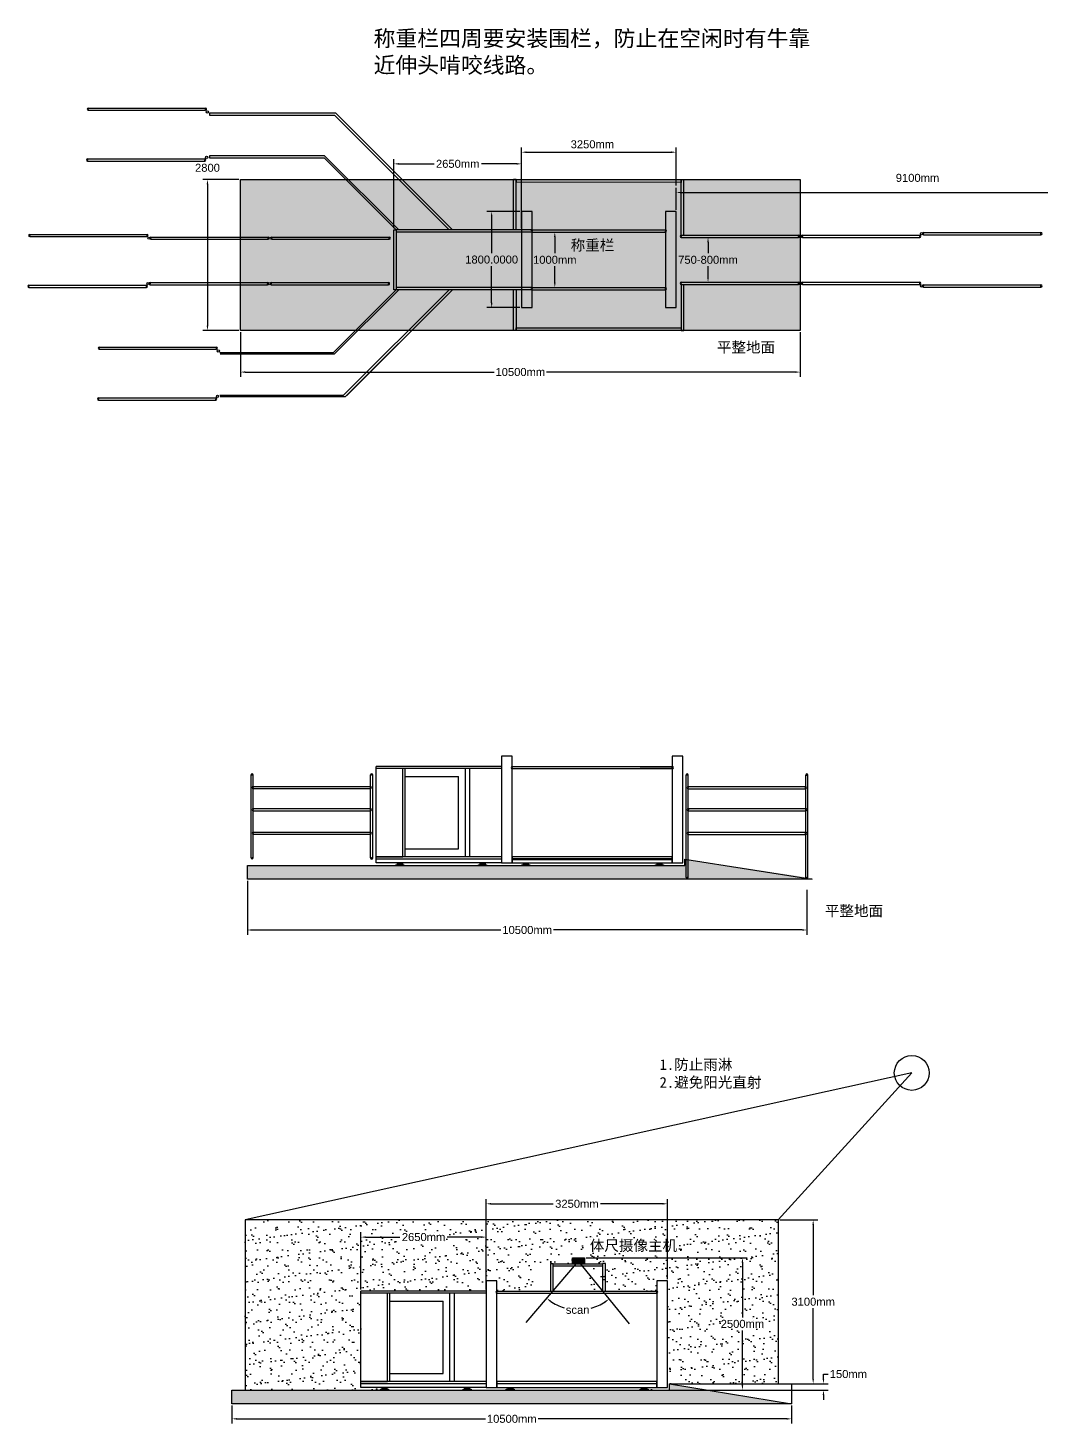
# Model space of a CAD drawing. Header units: inches. Extents: x -6743 to 21748, y -17244 to 8928.
# Drawn here: x -6743 to 12249, y -17244 to 8928 of the extents above; entities that cross this region are included whole.
import ezdxf

# ---------------------------------------------------------------- set-up
doc = ezdxf.new("R2010")
doc.units = ezdxf.units.IN
doc.header["$MEASUREMENT"] = 0
doc.styles.get("Standard").update_dxf_attribs({"font": 'arial.ttf'})
doc.dimstyles.get("Standard").update_dxf_attribs({"dimscale": 500, "dimtxt": 0.3, "dimasz": 0.18, "dimexe": 0.18, "dimexo": 0.0625, "dimgap": 0.09, "dimtad": 0, "dimtih": 1, "dimtoh": 1, "dimdec": 4, "dimzin": 0, "dimdsep": 46, "dimtxsty": 'Standard', "dimcen": 0.09, "dimclrd": 2, "dimadec": 0, "dimazin": 0, "dimtfac": 1, "dimtdec": 4, "dimtofl": 0, "dimtmove": 0, "dimatfit": 3, "dimfxl": 1, "dimtolj": 1, "dimtzin": 0, "dimarcsym": 0})

# ---------------------------------------------------------------- blocks, each defined once
blk = doc.blocks.new('*D3')
at = {"color": 0, "lineweight": -2, "transparency": 16777216}
for p, q in [((2509, 5517), (2509, 6689)), ((5408, 5975), (5408, 6689))]:
    blk.add_line(p, q, dxfattribs=at)
at = {"color": 2, "lineweight": -2, "transparency": 16777216}
blk.add_line((2599, 6599), (5318, 6599), dxfattribs=at)
at = {"color": 2, "transparency": 16777216}
for points in [[(2599, 6614), (2599, 6584), (2509, 6599)], [(5318, 6614), (5318, 6584), (5408, 6599)]]:
    blk.add_solid(points, dxfattribs=at)
at = {"layer": 'Defpoints', "color": 0, "transparency": 16777216}
for p in [(5408, 6599), (5408, 5943), (2509, 5485)]:
    blk.add_point(p, dxfattribs=at)
at = {"color": 0, "transparency": 16777216, "insert": (3839, 6746), "char_height": 150, "attachment_point": 5}
blk.add_mtext('\\A1;3250mm', dxfattribs=at)
blk = doc.blocks.new('*D4')
at = {"color": 0, "lineweight": -2, "transparency": 16777216}
for p, q in [((5408, 5517), (5408, 5933)), ((14512, 5122), (14512, 5933))]:
    blk.add_line(p, q, dxfattribs=at)
at = {"color": 2, "lineweight": -2, "transparency": 16777216}
blk.add_line((5498, 5843), (14422, 5843), dxfattribs=at)
at = {"color": 2, "transparency": 16777216}
for points in [[(5498, 5858), (5498, 5828), (5408, 5843)], [(14422, 5858), (14422, 5828), (14512, 5843)]]:
    blk.add_solid(points, dxfattribs=at)
at = {"layer": 'Defpoints', "color": 0, "transparency": 16777216}
for p in [(14512, 5843), (5408, 5485), (14512, 5090)]:
    blk.add_point(p, dxfattribs=at)
at = {"color": 0, "transparency": 16777216, "insert": (9933, 6117), "char_height": 150, "attachment_point": 5}
blk.add_mtext('\\A1;9100mm', dxfattribs=at)
blk = doc.blocks.new('*D5')
at = {"color": 0, "lineweight": -2, "transparency": 16777216}
for p, q in [((-2788, 6088), (-3467, 6088)), ((-2788, 3257), (-3467, 3257))]:
    blk.add_line(p, q, dxfattribs=at)
at = {"color": 2, "lineweight": -2, "transparency": 16777216}
blk.add_line((-3377, 5998), (-3377, 3347), dxfattribs=at)
at = {"color": 2, "transparency": 16777216}
for points in [[(-3392, 5998), (-3362, 5998), (-3377, 6088)], [(-3392, 3347), (-3362, 3347), (-3377, 3257)]]:
    blk.add_solid(points, dxfattribs=at)
at = {"layer": 'Defpoints', "color": 0, "transparency": 16777216}
for p in [(-2757, 6088), (-3377, 3257), (-2757, 3257)]:
    blk.add_point(p, dxfattribs=at)
at = {"color": 0, "transparency": 16777216, "insert": (-3377, 6306), "char_height": 150, "attachment_point": 5}
blk.add_mtext('\\A1;2800', dxfattribs=at)
blk = doc.blocks.new('*D6')
at = {"color": 0, "lineweight": -2, "transparency": 16777216}
for p, q in [((2740, 5101), (3224, 5101)), ((2740, 4061), (3224, 4061))]:
    blk.add_line(p, q, dxfattribs=at)
at = {"color": 2, "lineweight": -2, "transparency": 16777216}
for p, q in [((3134, 5011), (3134, 4703)), ((3134, 4151), (3134, 4460))]:
    blk.add_line(p, q, dxfattribs=at)
at = {"color": 2, "transparency": 16777216}
for points in [[(3119, 5011), (3149, 5011), (3134, 5101)], [(3119, 4151), (3149, 4151), (3134, 4061)]]:
    blk.add_solid(points, dxfattribs=at)
at = {"layer": 'Defpoints', "color": 0, "transparency": 16777216}
for p in [(2709, 5101), (3134, 5101), (2709, 4061)]:
    blk.add_point(p, dxfattribs=at)
at = {"color": 0, "transparency": 16777216, "insert": (3134, 4581), "char_height": 150, "attachment_point": 5}
blk.add_mtext('\\A1;1000mm', dxfattribs=at)
blk = doc.blocks.new('*D7')
at = {"color": 0, "lineweight": -2, "transparency": 16777216}
for p, q in [((5535, 5001), (6096, 5001)), ((5535, 4161), (6096, 4161))]:
    blk.add_line(p, q, dxfattribs=at)
at = {"color": 2, "lineweight": -2, "transparency": 16777216}
for p, q in [((6006, 4911), (6006, 4703)), ((6006, 4251), (6006, 4460))]:
    blk.add_line(p, q, dxfattribs=at)
at = {"color": 2, "transparency": 16777216}
for points in [[(5991, 4911), (6021, 4911), (6006, 5001)], [(5991, 4251), (6021, 4251), (6006, 4161)]]:
    blk.add_solid(points, dxfattribs=at)
at = {"layer": 'Defpoints', "color": 0, "transparency": 16777216}
for p in [(5504, 5001), (5504, 4161), (6006, 4161)]:
    blk.add_point(p, dxfattribs=at)
at = {"color": 0, "transparency": 16777216, "insert": (6006, 4581), "char_height": 150, "attachment_point": 5}
blk.add_mtext('\\A1;750-800mm', dxfattribs=at)
blk = doc.blocks.new('*D8')
at = {"color": 0, "lineweight": -2, "transparency": 16777216}
for p, q in [((-2757, 3226), (-2757, 2387)), ((7732, 3226), (7732, 2387))]:
    blk.add_line(p, q, dxfattribs=at)
at = {"color": 2, "lineweight": -2, "transparency": 16777216}
for p, q in [((-2667, 2477), (1995, 2477)), ((7642, 2477), (2980, 2477))]:
    blk.add_line(p, q, dxfattribs=at)
at = {"color": 2, "transparency": 16777216}
for points in [[(-2667, 2492), (-2667, 2462), (-2757, 2477)], [(7642, 2492), (7642, 2462), (7732, 2477)]]:
    blk.add_solid(points, dxfattribs=at)
at = {"layer": 'Defpoints', "color": 0, "transparency": 16777216}
for p in [(-2757, 3257), (7732, 3257), (7732, 2477)]:
    blk.add_point(p, dxfattribs=at)
at = {"color": 0, "transparency": 16777216, "insert": (2488, 2477), "char_height": 150, "attachment_point": 5}
blk.add_mtext('\\A1;10500mm', dxfattribs=at)
blk = doc.blocks.new('*D9')
at = {"color": 0, "lineweight": -2, "transparency": 16777216}
for p, q in [((-2629, -7062), (-2629, -8072)), ((7861, -7232), (7861, -8072))]:
    blk.add_line(p, q, dxfattribs=at)
at = {"color": 2, "lineweight": -2, "transparency": 16777216}
for p, q in [((-2539, -7982), (2123, -7982)), ((7771, -7982), (3109, -7982))]:
    blk.add_line(p, q, dxfattribs=at)
at = {"color": 2, "transparency": 16777216}
for points in [[(-2539, -7967), (-2539, -7997), (-2629, -7982)], [(7771, -7967), (7771, -7997), (7861, -7982)]]:
    blk.add_solid(points, dxfattribs=at)
at = {"layer": 'Defpoints', "color": 0, "transparency": 16777216}
for p in [(-2629, -7031), (7861, -7201), (7861, -7982)]:
    blk.add_point(p, dxfattribs=at)
at = {"color": 0, "transparency": 16777216, "insert": (2616, -7982), "char_height": 150, "attachment_point": 5}
blk.add_mtext('\\A1;10500mm', dxfattribs=at)
blk = doc.blocks.new('*D10')
at = {"color": 2, "lineweight": -2, "transparency": 16777216}
for start, end in [(235.0536, 252.9378), (285.4384, 303.3874)]:
    blk.add_arc((3575, -14189), 914, start, end, dxfattribs=at)
at = {"color": 2, "transparency": 16777216}
for points in [[(3042, -14950), (3060, -14926), (2980, -14883)], [(4069, -14940), (4087, -14964), (4151, -14899)]]:
    blk.add_solid(points, dxfattribs=at)
at = {"layer": 'Defpoints', "color": 0, "transparency": 16777216}
for p in [(3575, -14189), (3575, -14189), (3353, -15076), (2591, -15337), (4530, -15367)]:
    blk.add_point(p, dxfattribs=at)
at = {"color": 0, "transparency": 16777216, "insert": (3562, -15103), "char_height": 150, "attachment_point": 5}
blk.add_mtext('\\A1;scan', dxfattribs=at)
blk = doc.blocks.new('*D11')
at = {"color": 0, "lineweight": -2, "transparency": 16777216}
for p, q in [((-2918, -16895), (-2918, -17236)), ((7572, -16895), (7572, -17236))]:
    blk.add_line(p, q, dxfattribs=at)
at = {"color": 2, "lineweight": -2, "transparency": 16777216}
for p, q in [((-2828, -17146), (1834, -17146)), ((7482, -17146), (2820, -17146))]:
    blk.add_line(p, q, dxfattribs=at)
at = {"color": 2, "transparency": 16777216}
for points in [[(-2828, -17131), (-2828, -17161), (-2918, -17146)], [(7482, -17131), (7482, -17161), (7572, -17146)]]:
    blk.add_solid(points, dxfattribs=at)
at = {"layer": 'Defpoints', "color": 0, "transparency": 16777216}
for p in [(-2918, -16864), (7572, -16864), (7572, -17146)]:
    blk.add_point(p, dxfattribs=at)
at = {"color": 0, "transparency": 16777216, "insert": (2327, -17146), "char_height": 150, "attachment_point": 5}
blk.add_mtext('\\A1;10500mm', dxfattribs=at)
blk = doc.blocks.new('*D12')
at = {"color": 0, "lineweight": -2, "transparency": 16777216}
for p, q in [((1849, -14525), (1849, -13025)), ((5247, -14525), (5247, -13025))]:
    blk.add_line(p, q, dxfattribs=at)
at = {"color": 2, "lineweight": -2, "transparency": 16777216}
for p, q in [((1939, -13115), (3106, -13115)), ((5157, -13115), (3989, -13115))]:
    blk.add_line(p, q, dxfattribs=at)
at = {"color": 2, "transparency": 16777216}
for points in [[(1939, -13100), (1939, -13130), (1849, -13115)], [(5157, -13100), (5157, -13130), (5247, -13115)]]:
    blk.add_solid(points, dxfattribs=at)
at = {"layer": 'Defpoints', "color": 0, "transparency": 16777216}
for p in [(5247, -13115), (1849, -14557), (5247, -14557)]:
    blk.add_point(p, dxfattribs=at)
at = {"color": 0, "transparency": 16777216, "insert": (3548, -13115), "char_height": 150, "attachment_point": 5}
blk.add_mtext('\\A1;3250mm', dxfattribs=at)
blk = doc.blocks.new('*D13')
at = {"color": 0, "lineweight": -2, "transparency": 16777216}
for p, q in [((-501, -14720), (-501, -13649)), ((1849, -14720), (1849, -13649))]:
    blk.add_line(p, q, dxfattribs=at)
at = {"color": 2, "lineweight": -2, "transparency": 16777216}
for p, q in [((-411, -13739), (231, -13739)), ((1759, -13739), (1117, -13739))]:
    blk.add_line(p, q, dxfattribs=at)
at = {"color": 2, "transparency": 16777216}
for points in [[(-411, -13724), (-411, -13754), (-501, -13739)], [(1759, -13724), (1759, -13754), (1849, -13739)]]:
    blk.add_solid(points, dxfattribs=at)
at = {"layer": 'Defpoints', "color": 0, "transparency": 16777216}
for p in [(1849, -13739), (-501, -14751), (1849, -14751)]:
    blk.add_point(p, dxfattribs=at)
at = {"color": 0, "transparency": 16777216, "insert": (674, -13739), "char_height": 150, "attachment_point": 5}
blk.add_mtext('\\A1;2650mm', dxfattribs=at)
blk = doc.blocks.new('*D14')
at = {"color": 0, "lineweight": -2, "transparency": 16777216}
for p, q in [((3721, -14126), (6741, -14126)), ((4914, -16607), (6741, -16607))]:
    blk.add_line(p, q, dxfattribs=at)
at = {"color": 2, "lineweight": -2, "transparency": 16777216}
for p, q in [((6651, -14216), (6651, -15245)), ((6651, -16517), (6651, -15488))]:
    blk.add_line(p, q, dxfattribs=at)
at = {"color": 2, "transparency": 16777216}
for points in [[(6636, -14216), (6666, -14216), (6651, -14126)], [(6636, -16517), (6666, -16517), (6651, -16607)]]:
    blk.add_solid(points, dxfattribs=at)
at = {"layer": 'Defpoints', "color": 0, "transparency": 16777216}
for p in [(3690, -14126), (4883, -16607), (6651, -16607)]:
    blk.add_point(p, dxfattribs=at)
at = {"color": 0, "transparency": 16777216, "insert": (6651, -15366), "char_height": 150, "attachment_point": 5}
blk.add_mtext('\\A1;2500mm', dxfattribs=at)
blk = doc.blocks.new('*D15')
at = {"color": 0, "lineweight": -2, "transparency": 16777216}
for p, q in [((119, 5173), (119, 6470)), ((2509, 5173), (2509, 6470))]:
    blk.add_line(p, q, dxfattribs=at)
at = {"color": 2, "lineweight": -2, "transparency": 16777216}
for p, q in [((209, 6380), (871, 6380)), ((2419, 6380), (1757, 6380))]:
    blk.add_line(p, q, dxfattribs=at)
at = {"color": 2, "transparency": 16777216}
for points in [[(209, 6395), (209, 6365), (119, 6380)], [(2419, 6395), (2419, 6365), (2509, 6380)]]:
    blk.add_solid(points, dxfattribs=at)
at = {"layer": 'Defpoints', "color": 0, "transparency": 16777216}
for p in [(2509, 6380), (119, 5141), (2509, 5141)]:
    blk.add_point(p, dxfattribs=at)
at = {"color": 0, "transparency": 16777216, "insert": (1314, 6380), "char_height": 150, "attachment_point": 5}
blk.add_mtext('\\A1;2650mm', dxfattribs=at)
blk = doc.blocks.new('*D16')
at = {"color": 0, "lineweight": -2, "transparency": 16777216}
for p, q in [((2478, 5485), (1860, 5485)), ((2478, 3685), (1860, 3685))]:
    blk.add_line(p, q, dxfattribs=at)
at = {"color": 2, "lineweight": -2, "transparency": 16777216}
for p, q in [((1950, 5395), (1950, 4707)), ((1950, 3775), (1950, 4464))]:
    blk.add_line(p, q, dxfattribs=at)
at = {"color": 2, "transparency": 16777216}
for points in [[(1935, 5395), (1965, 5395), (1950, 5485)], [(1935, 3775), (1965, 3775), (1950, 3685)]]:
    blk.add_solid(points, dxfattribs=at)
at = {"layer": 'Defpoints', "color": 0, "transparency": 16777216}
for p in [(2509, 5485), (1950, 3685), (2509, 3685)]:
    blk.add_point(p, dxfattribs=at)
at = {"color": 0, "transparency": 16777216, "insert": (1950, 4585), "char_height": 150, "attachment_point": 5}
blk.add_mtext('\\A1;1800.0000', dxfattribs=at)
blk = doc.blocks.new('*D17')
at = {"color": 0, "lineweight": -2, "transparency": 16777216}
for p, q in [((7352, -13416), (8067, -13416)), ((7352, -16487), (8067, -16487))]:
    blk.add_line(p, q, dxfattribs=at)
at = {"color": 2, "lineweight": -2, "transparency": 16777216}
for p, q in [((7977, -13506), (7977, -14830)), ((7977, -16397), (7977, -15073))]:
    blk.add_line(p, q, dxfattribs=at)
at = {"color": 2, "transparency": 16777216}
for points in [[(7962, -13506), (7992, -13506), (7977, -13416)], [(7962, -16397), (7992, -16397), (7977, -16487)]]:
    blk.add_solid(points, dxfattribs=at)
at = {"layer": 'Defpoints', "color": 0, "transparency": 16777216}
for p in [(7321, -13416), (7321, -16487), (7977, -16487)]:
    blk.add_point(p, dxfattribs=at)
at = {"color": 0, "transparency": 16777216, "insert": (7977, -14951), "char_height": 150, "attachment_point": 5}
blk.add_mtext('\\A1;3100mm', dxfattribs=at)
blk = doc.blocks.new('*D19')
at = {"color": 0, "lineweight": -2, "transparency": 16777216}
for p, q in [((5314, -16487), (8260, -16487)), ((4914, -16607), (8260, -16607))]:
    blk.add_line(p, q, dxfattribs=at)
at = {"color": 2, "lineweight": -2, "transparency": 16777216}
for p, q in [((8170, -16397), (8170, -16307)), ((8170, -16307), (8260, -16307)), ((8170, -16697), (8170, -16787))]:
    blk.add_line(p, q, dxfattribs=at)
at = {"color": 2, "transparency": 16777216}
for points in [[(8155, -16397), (8185, -16397), (8170, -16487)], [(8155, -16697), (8185, -16697), (8170, -16607)]]:
    blk.add_solid(points, dxfattribs=at)
at = {"layer": 'Defpoints', "color": 0, "transparency": 16777216}
for p in [(5283, -16487), (8170, -16487), (4883, -16607)]:
    blk.add_point(p, dxfattribs=at)
at = {"color": 0, "transparency": 16777216, "insert": (8637, -16307), "char_height": 150, "attachment_point": 5}
blk.add_mtext('\\A1;150mm', dxfattribs=at)

msp = doc.modelspace()

# ---------------------------------------------------------------- hatches: boundary and pattern name
h = msp.add_hatch()
h.set_pattern_fill('AR-CONC', color=253, scale=50)
h.set_pattern_definition([(50, (-2757.24, 6088.07), (358.63, -31.376), [37.5, -412.5]), (355, (-2757.24, 6088.07), (-69.376, 376.096), [30, -330]), (100.4514, (-2727.35, 6085.46), (289.254, 344.72), [31.87, -350.571]), (46.184, (-2757.24, 6188.07), (533.62, -82.76), [56.25, -618.75]), (96.6356, (-2712.77, 6181.17), (467.33, 487.06), [47.805, -525.857]), (351.184, (-2757.24, 6188.07), (467.33, 487.06), [45, -495]), (21, (-2707.24, 6163.07), (298.4535, -201.3094), [37.5, -412.5]), (326, (-2707.24, 6163.07), (121.658, 362.575), [30, -330]), (71.4514, (-2682.37, 6146.3), (420.111, 161.266), [31.87, -350.571]), (37.5, (-2757.24, 6088.07), (6.08, 166.447), [0, -326, 0, -335, 0, -331.25]), (7.5, (-2757.24, 6088.07), (131.5348, 197.206), [0, -191, 0, -318.5, 0, -126.25]), (327.5, (-2868.74, 6088.07), (266.9112, -11.2774), [0, -125, 0, -390, 0, -517.5]), (317.5, (-2918.74, 6088.07), (291.593, 50.0525), [0, -162.5, 0, -259, 0, -367.5])])
h.paths.add_polyline_path([(-2757.23771, 6088.06973), (7732.37519, 6088.06973), (7732.37519, 3257.40755), (-2757.23771, 3257.40755)])
h = msp.add_hatch()
h.set_pattern_fill('AR-CONC', color=256, scale=10)
h.set_pattern_definition([(50, (-2628.95, -6653.26), (71.72602, -6.2752), [7.5, -82.5]), (355, (-2628.95, -6653.26), (-13.87513, 75.2192), [6, -66]), (100.45144, (-2622.974, -6653.78), (57.8509, 68.944), [6.374, -70.1142]), (46.1842, (-2628.95, -6633.26), (106.7241, -16.5519), [11.25, -123.75]), (96.6356, (-2620.06, -6634.64), (93.4662, 97.4119), [9.561, -105.1714]), (351.1842, (-2628.95, -6633.26), (93.4662, 97.4119), [9, -99]), (21, (-2618.95, -6638.26), (59.6907, -40.2619), [7.5, -82.5]), (326, (-2618.95, -6638.26), (24.33153, 72.515), [6, -66]), (71.45144, (-2613.98, -6641.61), (84.02224, 32.2531), [6.374, -70.1142]), (37.5, (-2628.951, -6653.257), (1.215986, 33.289385), [0, -65.2, 0, -67, 0, -66.25]), (7.5, (-2628.95, -6653.257), (26.30695, 39.44117), [0, -38.2, 0, -63.7, 0, -25.25]), (327.5, (-2651.251, -6653.257), (53.382244, -2.25549), [0, -25, 0, -78, 0, -103.5]), (317.5, (-2661.25, -6653.257), (58.31862, 10.0105), [0, -32.5, 0, -51.8, 0, -73.5])])
h.paths.add_polyline_path([(7974.70713, -7030.41209), (7860.66153, -7030.62543), (-2628.95137, -7030.62543), (-2628.95137, -6774.03948), (5573.95277, -6774.03948), (5571.63977, -6774.03948), (5571.63977, -6653.25729), (7876.82406, -6998.89002)])
h = msp.add_hatch(color=256)
h.dxf.hatch_style = 1
h.set_gradient(color1=(20, 61, 105), one_color=1, tint=1)
h.paths.add_polyline_path([(276.57452, -6758.58612), (276.57452, -6723.83839), (187.53089, -6723.83839), (187.53089, -6758.58612)])
h.paths.add_polyline_path([(155.02289, -6758.58612), (155.02289, -6773.58612), (305.02289, -6773.58612), (305.02289, -6758.58612)])
h = msp.add_hatch(color=256)
h.dxf.hatch_style = 1
h.set_gradient(color1=(20, 61, 105), one_color=1, tint=1)
h.paths.add_polyline_path([(1826.57452, -6758.58612), (1826.57452, -6723.83839), (1737.53089, -6723.83839), (1737.53089, -6758.58612)])
h.paths.add_polyline_path([(1705.02289, -6758.58612), (1705.02289, -6773.58612), (1855.02289, -6773.58612), (1855.02289, -6758.58612)])
h = msp.add_hatch(color=256)
h.dxf.hatch_style = 1
h.set_gradient(color1=(20, 61, 105), one_color=1, tint=1)
h.paths.add_polyline_path([(2634.46085, -6758.28799), (2634.46085, -6723.54026), (2545.41722, -6723.54026), (2545.41722, -6758.28799)])
h.paths.add_polyline_path([(2512.90922, -6758.28799), (2512.90922, -6773.28799), (2662.90922, -6773.28799), (2662.90922, -6758.28799)])
h = msp.add_hatch(color=256)
h.dxf.hatch_style = 1
h.set_gradient(color1=(20, 61, 105), one_color=1, tint=1)
h.paths.add_polyline_path([(5143.12136, -6758.80239), (5143.12136, -6723.49556), (5054.07772, -6723.49556), (5054.07772, -6758.80239)])
h.paths.add_polyline_path([(5021.56973, -6758.80239), (5021.56973, -6773.80239), (5171.56973, -6773.80239), (5171.56973, -6758.80239)])
h = msp.add_hatch()
h.set_pattern_fill('AR-SAND', color=256, scale=150)
h.set_pattern_definition([(37.5, (-2667.78, -13416.03), (-9.449, 289.0236), [0, -228, 0, -255, 0, -243.75]), (7.5, (-2667.8, -13416.03), (265.467, 423.322), [0, -123, 0, -205.5, 0, -78.75]), (327.5, (-2852.28, -13416.03), (467.121, 0.849), [0, -75, 0, -270, 0, -352.5]), (317.5, (-2852.3, -13416.03), (450.919, 131.651), [0, -37.5, 0, -177, 0, -202.5])])
h.paths.add_polyline_path([(-501.29929, -14750.9278), (1848.70071, -14750.9278), (1848.70071, -14556.6146), (2048.70071, -14556.6146), (2048.70071, -14750.9278), (2729.9453, -14750.9278), (2729.9453, -14237.80471), (2780.9483, -14237.80471), (3141.13779, -14237.80471), (3141.13779, -14125.62342), (3366.09943, -14125.62342), (3366.09943, -14237.80471), (3707.17277, -14237.80471), (3707.17277, -14236.80279), (3758.17577, -14236.80279), (3758.17577, -14750.9278), (5047.09963, -14750.9278), (5047.09963, -14556.61452), (5247.09963, -14556.61452), (5247.09963, -16556.48574), (5047.09963, -16556.48574), (5047.09963, -16556.90964), (4854.29118, -16556.90964), (4854.29118, -16592.17178), (4882.73955, -16592.17178), (4882.73955, -16592.17179), (4882.73955, -16607.40886), (5282.8096, -16607.40886), (5282.8096, -16486.62667), (7321.05034, -16486.62667), (7321.05034, -13416.03344), (-2667.78154, -13416.03344), (-2667.78154, -16607.40886), (-133.80728, -16607.40886), (-133.80728, -16591.9555), (-101.29929, -16591.9555), (-101.29929, -16557.20777), (-501.29929, -16557.20777), (-501.29929, -16444.81669)])
h = msp.add_hatch(color=256)
h.dxf.hatch_style = 1
h.set_gradient(color1=(20, 61, 105), one_color=1, tint=1, name='CURVED')
h.paths.add_polyline_path([(3464.88947, -14125.62342), (3464.88947, -14234.84681), (3689.85111, -14234.84681), (3689.85111, -14125.62342)])
h = msp.add_hatch()
h.set_pattern_fill('AR-CONC', color=256, scale=10)
h.set_pattern_definition([(50, (-2917.78, -16486.627), (71.72602, -6.2752), [7.5, -82.5]), (355, (-2917.78, -16486.63), (-13.87513, 75.2192), [6, -66]), (100.45144, (-2911.804, -16487.15), (57.8509, 68.944), [6.374, -70.1142]), (46.1842, (-2917.78, -16466.63), (106.7241, -16.5519), [11.25, -123.75]), (96.6356, (-2908.89, -16468.01), (93.4662, 97.4119), [9.561, -105.1714]), (351.1842, (-2917.78, -16466.63), (93.4662, 97.4119), [9, -99]), (21, (-2907.78, -16471.627), (59.6907, -40.2619), [7.5, -82.5]), (326, (-2907.78, -16471.63), (24.33153, 72.515), [6, -66]), (71.45144, (-2902.81, -16474.98), (84.02224, 32.2531), [6.374, -70.1142]), (37.5, (-2917.782, -16486.627), (1.215986, 33.289385), [0, -65.2, 0, -67, 0, -66.25]), (7.5, (-2917.78, -16486.627), (26.30695, 39.44117), [0, -38.2, 0, -63.7, 0, -25.25]), (327.5, (-2940.082, -16486.627), (53.382244, -2.25549), [0, -25, 0, -78, 0, -103.5]), (317.5, (-2950.08, -16486.627), (58.31862, 10.0105), [0, -32.5, 0, -51.8, 0, -73.5])])
h.paths.add_polyline_path([(7685.87691, -16863.78149), (7571.83131, -16863.99483), (-2917.7816, -16863.99483), (-2917.7816, -16607.40888), (5285.12254, -16607.40888), (5282.80954, -16607.40888), (5282.80954, -16486.62668), (7571.83136, -16863.99481)])
h = msp.add_hatch(color=256)
h.dxf.hatch_style = 1
h.set_gradient(color1=(20, 61, 105), one_color=1, tint=1)
h.paths.add_polyline_path([(-12.25565, -16591.9555), (-12.25565, -16557.20777), (-101.29929, -16557.20777), (-101.29929, -16591.9555)])
h.paths.add_polyline_path([(-133.80728, -16591.9555), (-133.80728, -16606.9555), (16.19272, -16606.9555), (16.19272, -16591.9555)])
h = msp.add_hatch(color=256)
h.dxf.hatch_style = 1
h.set_gradient(color1=(20, 61, 105), one_color=1, tint=1)
h.paths.add_polyline_path([(1537.74435, -16591.9555), (1537.74435, -16557.20777), (1448.70071, -16557.20777), (1448.70071, -16591.9555)])
h.paths.add_polyline_path([(1416.19272, -16591.9555), (1416.19272, -16606.9555), (1566.19272, -16606.9555), (1566.19272, -16591.9555)])
h = msp.add_hatch(color=256)
h.dxf.hatch_style = 1
h.set_gradient(color1=(20, 61, 105), one_color=1, tint=1)
h.paths.add_polyline_path([(2345.63068, -16591.65737), (2345.63068, -16556.90964), (2256.58704, -16556.90964), (2256.58704, -16591.65737)])
h.paths.add_polyline_path([(2224.07905, -16591.65737), (2224.07905, -16606.65737), (2374.07905, -16606.65737), (2374.07905, -16591.65737)])
h = msp.add_hatch(color=256)
h.dxf.hatch_style = 1
h.set_gradient(color1=(20, 61, 105), one_color=1, tint=1)
h.paths.add_polyline_path([(4854.29118, -16592.17178), (4854.29118, -16556.86495), (4765.24755, -16556.86495), (4765.24755, -16592.17178)])
h.paths.add_polyline_path([(4732.73955, -16592.17178), (4732.73955, -16607.17178), (4882.73955, -16607.17178), (4882.73955, -16592.17178)])

# ---------------------------------------------------------------- linework, layer by layer
for p, q in [((-5612.03881, 7425.39629), (-5612.03881, 7405.39629)), ((-5612.03881, 7425.39629), (-3412.03881, 7425.39629)), ((-5612.03881, 7385.39629), (-5612.03881, 7405.39629)), ((-5612.03881, 7385.39629), (-3412.03881, 7385.39629)), ((-3412.03881, 7425.39629), (-3412.03881, 7405.39629)), ((-3412.03881, 7385.39629), (-3412.03881, 7405.39629)), ((-3339.76756, 7330.37115), (-3339.76756, 7290.37115)), ((-973.88378, 7330.37115), (-3339.76756, 7330.37115)), ((1215.22172, 5141.26565), (-973.88378, 7330.37115)), ((-3339.76756, 7290.37115), (-997.81328, 7290.37115)), ((1151.29222, 5141.26565), (-997.81328, 7290.37115)), ((-5625.52727, 6472.38312), (-5625.52727, 6452.38312)), ((-5625.52727, 6472.38312), (-3425.52727, 6472.38312)), ((-5625.52727, 6432.38312), (-5625.52727, 6452.38312)), ((-5625.52727, 6432.38312), (-3425.52727, 6432.38312)), ((-3425.52727, 6472.38312), (-3425.52727, 6452.38312)), ((-3425.52727, 6432.38312), (-3425.52727, 6452.38312)), ((-1180.88983, 6530.37115), (-3339.76756, 6530.37115)), ((-3339.76756, 6530.37115), (-3339.76756, 6490.37115)), ((-3339.76756, 6490.37115), (-1189.86095, 6490.37115)), ((159.24455, 5141.26565), (-1189.86095, 6490.37115)), ((208.21567, 5141.26565), (-1180.88983, 6530.37115)), ((2409.24455, 6088.06973), (2359.24455, 6088.06973)), ((2409.24455, 6088.06973), (2409.24455, 6038.06973)), ((5503.67734, 6081.47412), (5503.67734, 6031.47412)), ((-6709.08852, 5057.98901), (-6709.08852, 5037.98901)), ((-6709.08852, 5057.98901), (-4509.08852, 5057.98901)), ((-6709.08852, 5017.98901), (-6709.08852, 5037.98901)), ((-6709.08852, 5017.98901), (-4509.08852, 5017.98901)), ((-4509.08852, 5057.98901), (-4509.08852, 5037.98901)), ((-4509.08852, 5017.98901), (-4509.08852, 5037.98901)), ((-4439.6371, 5007.12501), (-4439.6371, 4987.12501)), ((-4439.6371, 5007.12501), (-2239.6371, 5007.12501)), ((-4439.6371, 4967.12501), (-4439.6371, 4987.12501)), ((-2239.6371, 5007.12501), (-2239.6371, 4987.12501)), ((-2239.6371, 4967.12501), (-2239.6371, 4987.12501)), ((-2168.2179, 5007.12499), (-2168.2179, 4987.12499)), ((-2168.2179, 5007.12499), (31.7821, 5007.12499)), ((-2168.2179, 4967.12499), (-2168.2179, 4987.12499)), ((31.7821, 5007.12499), (31.7821, 4987.12499)), ((31.7821, 4967.12499), (31.7821, 4987.12499)), ((119.24455, 4021.37418), (119.24455, 5141.26565)), ((119.24455, 5141.26565), (159.24455, 5141.26565)), ((2709.24455, 5141.26565), (159.24455, 5141.26565)), ((159.24455, 5141.26565), (159.24455, 4021.37418)), ((2709.24455, 5101.26565), (159.24455, 5101.26565)), ((2409.24455, 5141.26565), (2359.24455, 5141.26565)), ((2509.24455, 5141.26565), (2409.24455, 5141.26565)), ((2709.24455, 5141.26565), (2709.24455, 5121.26565)), ((2709.24455, 5141.26565), (5207.64347, 5141.26565)), ((2709.24455, 5101.26565), (2709.24455, 5121.26565)), ((2709.24455, 5101.26565), (5207.64347, 5101.26565)), ((5207.64347, 5141.26565), (5207.64347, 5121.26565)), ((5207.64347, 5101.26565), (5207.64347, 5121.26565)), ((5503.67734, 5041.47412), (5503.67734, 5021.47412)), ((5503.67734, 5041.47412), (7703.67734, 5041.47412)), ((5503.67734, 5041.47412), (5553.67734, 5041.47412)), ((5503.67734, 5001.47412), (5503.67734, 5021.47412)), ((5503.67734, 5001.47412), (7703.67734, 5001.47412)), ((7703.67734, 5041.47412), (7703.67734, 5021.47412)), ((7703.67734, 5001.47412), (7703.67734, 5021.47412)), ((7775.38677, 5041.4741), (7775.38677, 5021.4741)), ((7775.38677, 5041.4741), (9975.38677, 5041.4741)), ((7775.38677, 5001.4741), (7775.38677, 5021.4741)), ((7775.38677, 5001.4741), (9975.38677, 5001.4741)), ((9975.38677, 5041.4741), (9975.38677, 5021.4741)), ((9975.38677, 5001.4741), (9975.38677, 5021.4741)), ((10046.80597, 5091.47408), (10046.80597, 5071.47408)), ((10046.80597, 5091.47408), (12246.80597, 5091.47408)), ((10046.80597, 5051.47408), (10046.80597, 5071.47408)), ((10046.80597, 5051.47408), (12246.80597, 5051.47408)), ((12246.80597, 5091.47408), (12246.80597, 5071.47408)), ((12246.80597, 5051.47408), (12246.80597, 5071.47408)), ((-4439.6371, 4967.12501), (-2239.6371, 4967.12501)), ((-2168.2179, 4967.12499), (31.7821, 4967.12499)), ((-6722.57698, 4104.97584), (-6722.57698, 4084.97584)), ((-6722.57698, 4104.97584), (-4522.57698, 4104.97584)), ((-6722.57698, 4064.97584), (-6722.57698, 4084.97584)), ((-6722.57698, 4064.97584), (-4522.57698, 4064.97584)), ((-4522.57698, 4104.97584), (-4522.57698, 4084.97584)), ((-4522.57698, 4064.97584), (-4522.57698, 4084.97584)), ((-4453.12556, 4154.11183), (-4453.12556, 4134.11183)), ((-4453.12556, 4154.11183), (-2253.12556, 4154.11183)), ((-4453.12556, 4114.11183), (-4453.12556, 4134.11183)), ((-4453.12556, 4114.11183), (-2253.12556, 4114.11183)), ((-2253.12556, 4154.11183), (-2253.12556, 4134.11183)), ((-2253.12556, 4114.11183), (-2253.12556, 4134.11183)), ((-2181.70635, 4154.11181), (-2181.70635, 4134.11181)), ((-2181.70635, 4154.11181), (18.29365, 4154.11181)), ((-2181.70635, 4114.11181), (-2181.70635, 4134.11181)), ((-2181.70635, 4114.11181), (18.29365, 4114.11181)), ((159.24455, 4021.37418), (-1023.25383, 2838.8758)), ((208.21567, 4021.37418), (-1002.80517, 2810.35334)), ((1151.29222, 4021.37418), (-831.20616, 2038.8758)), ((1215.22172, 4021.37418), (-795.79912, 2010.35334)), ((1215.22172, 4021.37418), (-767.27667, 2038.8758)), ((18.29365, 4154.11181), (18.29365, 4134.11181)), ((18.29365, 4114.11181), (18.29365, 4134.11181)), ((159.24455, 4021.37418), (119.24455, 4021.37418)), ((2709, 4061.37418), (159, 4061.37418)), ((2709.24455, 4021.37418), (159.24455, 4021.37418)), ((2409.24455, 4021.37418), (2359.24455, 4021.37418)), ((2509.24455, 4021.37418), (2409.24455, 4021.37418)), ((2709, 4061.37418), (2709, 4041.37418)), ((2709, 4061.37418), (5207.64347, 4061.37418)), ((2709, 4021.37418), (2709, 4041.37418)), ((2709, 4021.37418), (5207.64347, 4021.37418)), ((5207.64347, 4061.37418), (5207.64347, 4041.37418)), ((5207.64347, 4021.37418), (5207.64347, 4041.37418)), ((5503.67744, 4161.16867), (5503.67744, 4141.16867)), ((5503.67744, 4161.16867), (7703.67744, 4161.16867)), ((5503.67744, 4121.16867), (5503.67744, 4141.16867)), ((5503.67744, 4121.16867), (7703.67744, 4121.16867)), ((7703.67744, 4161.16867), (7703.67744, 4141.16867)), ((7703.67744, 4121.16867), (7703.67744, 4141.16867)), ((7775.38687, 4161.16865), (7775.38687, 4141.16865)), ((7775.38687, 4161.16865), (9975.38687, 4161.16865)), ((7775.38687, 4121.16865), (7775.38687, 4141.16865)), ((7775.38687, 4121.16865), (9975.38687, 4121.16865)), ((9975.38687, 4161.16865), (9975.38687, 4141.16865)), ((9975.38687, 4121.16865), (9975.38687, 4141.16865)), ((10046.80608, 4111.16863), (10046.80608, 4091.16863)), ((10046.80608, 4111.16863), (12246.80608, 4111.16863)), ((10046.80608, 4071.16863), (10046.80608, 4091.16863)), ((10046.80608, 4071.16863), (12246.80608, 4071.16863)), ((12246.80608, 4111.16863), (12246.80608, 4091.16863)), ((12246.80608, 4071.16863), (12246.80608, 4091.16863)), ((2409.24455, 3256.37418), (2359.24455, 3256.37418)), ((2409.24455, 3256.37418), (2409.24455, 3306.37418)), ((5503.67744, 3253.16867), (5553.67744, 3253.16867)), ((-5406.95922, 2943.92814), (-5406.95922, 2923.92814)), ((-5406.95922, 2943.92814), (-3206.95922, 2943.92814)), ((-5406.95922, 2903.92814), (-5406.95922, 2923.92814)), ((-5406.95922, 2903.92814), (-3206.95922, 2903.92814)), ((-3206.95922, 2943.92814), (-3206.95922, 2923.92814)), ((-3206.95922, 2903.92814), (-3206.95922, 2923.92814)), ((-1023.25383, 2838.8758), (-3142.7711, 2838.8758)), ((-1002.80517, 2810.35334), (-3138.61225, 2810.35334)), ((-5420.44768, 1990.91497), (-5420.44768, 1970.91497)), ((-5420.44768, 1990.91497), (-3220.44768, 1990.91497)), ((-5420.44768, 1950.91497), (-5420.44768, 1970.91497)), ((-5420.44768, 1950.91497), (-3220.44768, 1950.91497)), ((-3220.44768, 1990.91497), (-3220.44768, 1970.91497)), ((-3220.44768, 1950.91497), (-3220.44768, 1970.91497)), ((-831.20616, 2038.8758), (-3142.7711, 2038.8758)), ((-795.79912, 2010.35334), (-3138.61225, 2010.35334)), ((-212.46911, -6611.44731), (-212.46911, -4917.55842)), ((2137.53089, -4917.55842), (-212.46911, -4917.55842)), ((2137.53089, -4957.55842), (-212.46911, -4957.55842)), ((287.53089, -6611.44731), (287.53089, -4957.55842)), ((327.53089, -6611.44731), (327.53089, -4957.55842)), ((1457.53089, -6611.44731), (1457.53089, -4957.55842)), ((1537.53089, -4957.55842), (1537.53089, -6611.44731)), ((2337.53089, -4917.55842), (2337.53089, -4937.55842)), ((2337.53089, -4917.55842), (5335.92981, -4917.55842)), ((2337.53089, -4957.55842), (2337.53089, -4937.55842)), ((2337.53089, -4957.55842), (5335.92981, -4957.55842)), ((5335.92981, -4957.55842), (4735.92981, -4957.55842)), ((5335.92981, -4917.55842), (5335.92981, -4937.55842)), ((5335.92981, -4957.55842), (5335.92981, -4937.55842)), ((-2560.8916, -6628.89422), (-2560.8916, -5072.76527)), ((-2560.8916, -5072.76527), (-2540.8916, -5072.76527)), ((-2520.8916, -5072.76527), (-2540.8916, -5072.76527)), ((-2520.8916, -6628.89422), (-2520.8916, -5072.76527)), ((-319.68441, -6631.63767), (-319.68441, -5075.50872)), ((-319.68441, -5075.50872), (-299.68441, -5075.50872)), ((-279.68441, -5075.50872), (-299.68441, -5075.50872)), ((-279.68441, -6631.63767), (-279.68441, -5075.50872)), ((327.53089, -5107.55842), (1327.53089, -5107.55842)), ((1327.53089, -6461.44731), (1327.53089, -5107.55842)), ((5595.61687, -6996.20029), (5595.61687, -5074.19535)), ((5595.61687, -5074.19535), (5615.61687, -5074.19535)), ((5635.61687, -5074.19535), (5615.61687, -5074.19535)), ((5635.61687, -6996.20029), (5635.61687, -5074.19535)), ((7836.82406, -6998.89002), (7836.82406, -5076.9388)), ((7836.82406, -5076.9388), (7856.82406, -5076.9388)), ((7876.82406, -5076.9388), (7856.82406, -5076.9388)), ((7876.82406, -6998.89002), (7876.82406, -5076.9388)), ((-2521.94793, -5291.59419), (-2521.94793, -5311.59419)), ((-2521.94793, -5291.59419), (-321.94793, -5291.59419)), ((-2521.94793, -5331.59419), (-2521.94793, -5311.59419)), ((-2521.94793, -5331.59419), (-321.94793, -5331.59419)), ((-321.94793, -5291.59419), (-321.94793, -5311.59419)), ((-321.94793, -5331.59419), (-321.94793, -5311.59419)), ((5634.56055, -5293.02427), (5634.56055, -5313.02427)), ((5634.56055, -5293.02427), (7834.56055, -5293.02427)), ((5634.56055, -5333.02427), (5634.56055, -5313.02427)), ((5634.56055, -5333.02427), (7834.56055, -5333.02427)), ((7834.56055, -5293.02427), (7834.56055, -5313.02427)), ((7834.56055, -5333.02427), (7834.56055, -5313.02427)), ((-2519.46538, -5705.54448), (-2519.46538, -5725.54448)), ((-2519.46538, -5705.54448), (-319.46538, -5705.54448)), ((-2519.46538, -5745.54448), (-2519.46538, -5725.54448)), ((-2519.46538, -5745.54448), (-319.46538, -5745.54448)), ((-319.46538, -5705.54448), (-319.46538, -5725.54448)), ((-319.46538, -5745.54448), (-319.46538, -5725.54448)), ((5637.04309, -5706.97456), (5637.04309, -5726.97456)), ((5637.04309, -5706.97456), (7837.04309, -5706.97456)), ((5637.04309, -5746.97456), (5637.04309, -5726.97456)), ((5637.04309, -5746.97456), (7837.04309, -5746.97456)), ((7837.04309, -5706.97456), (7837.04309, -5726.97456)), ((7837.04309, -5746.97456), (7837.04309, -5726.97456)), ((-2520.75376, -6148.12878), (-2520.75376, -6168.12878)), ((-2520.75376, -6148.12878), (-320.75376, -6148.12878)), ((-2520.75376, -6188.12878), (-2520.75376, -6168.12878)), ((-2520.75376, -6188.12878), (-320.75376, -6188.12878)), ((-320.75376, -6148.12878), (-320.75376, -6168.12878)), ((-320.75376, -6188.12878), (-320.75376, -6168.12878)), ((5635.75471, -6149.55886), (5635.75471, -6169.55886)), ((5635.75471, -6149.55886), (7835.75471, -6149.55886)), ((5635.75471, -6189.55886), (5635.75471, -6169.55886)), ((5635.75471, -6189.55886), (7835.75471, -6189.55886)), ((7835.75471, -6149.55886), (7835.75471, -6169.55886)), ((7835.75471, -6189.55886), (7835.75471, -6169.55886)), ((327.53089, -6461.44731), (1327.53089, -6461.44731)), ((-2560.8916, -6628.89422), (-2540.8916, -6628.89422)), ((-2520.8916, -6628.89422), (-2540.8916, -6628.89422)), ((-319.68441, -6631.63767), (-299.68441, -6631.63767)), ((-279.68441, -6631.63767), (-299.68441, -6631.63767)), ((2137.53089, -6611.44731), (-212.46911, -6611.44731)), ((-212.46911, -6723.83839), (-212.46911, -6611.44731)), ((-212.46911, -6611.44731), (287.53089, -6611.44731)), ((2137.53089, -6723.83839), (-212.46911, -6723.83839)), ((5595.61687, -6996.20029), (5615.61687, -6996.20029)), ((5635.61687, -6996.20029), (5615.61687, -6996.20029)), ((7836.82406, -6998.89002), (7856.82406, -6998.89002)), ((7876.82406, -6998.89002), (7856.82406, -6998.89002)), ((9826.06939, -10660.37009), (-2667.78154, -13416.03344)), ((9826.06939, -10660.37009), (7321.05034, -13416.03344)), ((7321.05034, -13416.03344), (-2667.78154, -13416.03344)), ((-2667.78154, -13416.03344), (-2667.78154, -16607.40886)), ((7321.05034, -13416.03344), (7321.05034, -16486.62667)), ((3574.66023, -14188.73894), (2590.89498, -15337.02747)), ((3574.66023, -14188.73894), (4529.94923, -15367.22526)), ((-501.29929, -16444.81669), (-501.29929, -14750.9278)), ((1848.70071, -14750.9278), (-501.29929, -14750.9278)), ((1848.70071, -14790.9278), (-501.29929, -14790.9278)), ((-1.29929, -16444.81669), (-1.29929, -14790.9278)), ((38.70071, -16444.81669), (38.70071, -14790.9278)), ((1168.70071, -16444.81669), (1168.70071, -14790.9278)), ((1248.70071, -14790.9278), (1248.70071, -16444.81669)), ((2048.70071, -14750.9278), (2048.70071, -14770.9278)), ((2048.70071, -14750.9278), (5047.09963, -14750.9278)), ((2048.70071, -14790.9278), (2048.70071, -14770.9278)), ((2048.70071, -14790.9278), (5047.09963, -14790.9278)), ((5047.09963, -14750.9278), (5047.09963, -14770.9278)), ((5047.09963, -14790.9278), (5047.09963, -14770.9278)), ((38.70071, -14940.9278), (1038.70071, -14940.9278)), ((1038.70071, -16294.81669), (1038.70071, -14940.9278)), ((-501.29929, -16557.20777), (-501.29929, -16444.81669)), ((1848.70071, -16444.81669), (-501.29929, -16444.81669)), ((-501.29929, -16444.81669), (-1.29929, -16444.81669)), ((38.70071, -16294.81669), (1038.70071, -16294.81669)), ((5282.8096, -16486.62667), (7571.83136, -16863.99481)), ((1848.70071, -16557.20777), (-501.29929, -16557.20777))]:
    msp.add_line(p, q)
at = {"color": 1}
for p, q in [((2359.24455, 5141.26565), (2359.24455, 6088.06973)), ((2409.24455, 5141.26565), (2409.24455, 6088.26565)), ((5503.67734, 6031.47412), (2409.24455, 6038.06973)), ((5503.67734, 5041.47412), (5503.67734, 6081.47412)), ((5553.67734, 5041.47412), (5553.67734, 6081.47412)), ((2359.24455, 3256.37418), (2359.24455, 4021.37418)), ((2409.24455, 4021.37418), (2409.24455, 3256.37418)), ((5503.67744, 4121.16867), (5503.67744, 3253.16867)), ((5553.67744, 3253.16867), (5553.67744, 4121.16867)), ((2409.24455, 3306.37418), (5503.24455, 3306.37418))]:
    msp.add_line(p, q, dxfattribs=at)
at = {"color": 3}
for p, q in [((2137.53089, -6653.25729), (-212.46911, -6653.25729)), ((1848.70071, -16486.62667), (-501.29929, -16486.62667)), ((5047.09963, -16486.62667), (2048.70071, -16486.62667))]:
    msp.add_line(p, q, dxfattribs=at)
at = {"color": 3, "linetype": 'Continuous', "lineweight": 211}
msp.add_line((2337.53089, -6656.29514), (5335.92981, -6656.29514), dxfattribs=at)
for points in [[(-2757.23771, 6088.06973), (7732.37519, 6088.06973), (7732.37519, 3257.40755), (-2757.23771, 3257.40755)], [(2509.24455, 3685.26565), (2709.24455, 3685.26565), (2709.24455, 5485.26565), (2509.24455, 5485.26565)], [(5207.64347, 3685.26573), (5407.64347, 3685.26573), (5407.64347, 5485.26573), (5207.64347, 5485.26573)], [(2137.53089, -6723.83839), (2337.53089, -6723.83839), (2337.53089, -4723.24522), (2137.53089, -4723.24522)], [(5335.92981, -6723.11636), (5535.92981, -6723.11636), (5535.92981, -4723.24514), (5335.92981, -4723.24514)], [(155.02289, -6758.58612), (305.02289, -6758.58612), (305.02289, -6773.58612), (155.02289, -6773.58612)], [(187.53089, -6723.27929), (276.57452, -6723.27929), (276.57452, -6758.58612), (187.53089, -6758.58612)], [(1705.02289, -6758.58612), (1855.02289, -6758.58612), (1855.02289, -6773.58612), (1705.02289, -6773.58612)], [(1737.53089, -6723.27929), (1826.57452, -6723.27929), (1826.57452, -6758.58612), (1737.53089, -6758.58612)], [(2337.53089, -6723.54026), (5335.92981, -6723.54026), (5335.92981, -6611.44731), (2337.53089, -6611.44731)], [(2512.90922, -6758.28799), (2662.90922, -6758.28799), (2662.90922, -6773.28799), (2512.90922, -6773.28799)], [(2545.41722, -6722.98116), (2634.46085, -6722.98116), (2634.46085, -6758.28799), (2545.41722, -6758.28799)], [(5021.56973, -6758.80239), (5171.56973, -6758.80239), (5171.56973, -6773.80239), (5021.56973, -6773.80239)], [(5021.56973, -6758.80241), (5171.56973, -6758.80241), (5171.56973, -6773.80241), (5021.56973, -6773.80241)], [(5054.07772, -6723.49556), (5143.12136, -6723.49556), (5143.12136, -6758.80239), (5054.07772, -6758.80239)], [(5054.07772, -6723.49558), (5143.12136, -6723.49558), (5143.12136, -6758.80241), (5054.07772, -6758.80241)], [(3464.88947, -14125.62342), (3689.85111, -14125.62342), (3689.85111, -14234.84681), (3464.88947, -14234.84681)], [(3053.69697, -14750.9278), (3104.69998, -14750.9278), (3104.69998, -14237.80471), (3053.69697, -14237.80471)], [(3104.69998, -14237.80471), (4030.92444, -14237.80471), (4030.92444, -14282.03714), (3104.69998, -14282.03714)], [(4030.92444, -14749.92587), (4081.92745, -14749.92587), (4081.92745, -14236.80279), (4030.92444, -14236.80279)], [(1848.70071, -16557.20777), (2048.70071, -16557.20777), (2048.70071, -14556.6146), (1848.70071, -14556.6146)], [(5047.09963, -16556.48574), (5247.09963, -16556.48574), (5247.09963, -14556.61452), (5047.09963, -14556.61452)], [(2048.70071, -16556.90964), (5047.09963, -16556.90964), (5047.09963, -16444.81669), (2048.70071, -16444.81669)], [(-133.80728, -16591.9555), (16.19272, -16591.9555), (16.19272, -16606.9555), (-133.80728, -16606.9555)], [(-101.29929, -16556.64867), (-12.25565, -16556.64867), (-12.25565, -16591.9555), (-101.29929, -16591.9555)], [(1416.19272, -16591.9555), (1566.19272, -16591.9555), (1566.19272, -16606.9555), (1416.19272, -16606.9555)], [(1448.70071, -16556.64867), (1537.74435, -16556.64867), (1537.74435, -16591.9555), (1448.70071, -16591.9555)], [(2224.07905, -16591.65737), (2374.07905, -16591.65737), (2374.07905, -16606.65737), (2224.07905, -16606.65737)], [(2256.58704, -16556.35054), (2345.63068, -16556.35054), (2345.63068, -16591.65737), (2256.58704, -16591.65737)], [(4732.73955, -16592.17178), (4882.73955, -16592.17178), (4882.73955, -16607.17178), (4732.73955, -16607.17178)], [(4732.73955, -16592.17179), (4882.73955, -16592.17179), (4882.73955, -16607.17179), (4732.73955, -16607.17179)], [(4765.24755, -16556.86495), (4854.29118, -16556.86495), (4854.29118, -16592.17178), (4765.24755, -16592.17178)], [(4765.24755, -16556.86496), (4854.29118, -16556.86496), (4854.29118, -16592.17179), (4765.24755, -16592.17179)]]:
    msp.add_lwpolyline(points, close=True)
for points in [[(-2628.95137, -6774.03948), (5573.95277, -6774.03948)], [(7860.66153, -7030.62543), (-2628.95137, -7030.62543), (-2628.95137, -6774.03948)], [(5573.95277, -6774.03948), (5571.63977, -6774.03948), (5571.63977, -6653.25729), (7958.33995, -7030.62543), (7860.66153, -7030.62543)], [(5285.1226, -16607.40886), (5282.8096, -16607.40886), (5282.8096, -16486.62667), (7571.83136, -16486.62667), (7571.83136, -16607.40886)], [(7571.83136, -16607.40886), (7571.83136, -16863.99481), (-2917.78154, -16863.99481), (-2917.78154, -16607.40886)], [(-2917.78154, -16607.40886), (5285.1226, -16607.40886)]]:
    msp.add_lwpolyline(points)
for centre, radius in [((-3378.74061, 7353.5013), 20.3284), ((-3393.49078, 6503.4591), 20.3284), ((-4475.79032, 4986.09401), 20.3284), ((-2205.2798, 4987.45347), 20.3284), ((7738.42884, 5021.04365), 20.3284), ((10010.13827, 5071.04363), 20.3284), ((-4490.54049, 4136.05182), 20.3284), ((-2218.76826, 4134.4403), 20.3284), ((7735.68988, 4141.49713), 20.3284), ((10007.39931, 4091.49711), 20.3284), ((-3173.66102, 2872.03314), 20.3284), ((-3188.41119, 2021.99095), 20.3284), ((9826.06939, -10660.37009), 327.71254)]:
    msp.add_circle(centre, radius)
for centre, start, end in [((-5612.03881, 7405.39629), 90, 270), ((-3412.03881, 7405.39629), -90, 90), ((-5625.52727, 6452.38312), 90, 270), ((-3425.52727, 6452.38312), -90, 90), ((-6709.08852, 5037.98901), 90, 270), ((-4509.08852, 5037.98901), -90, 90), ((-4439.6371, 4987.12501), 90, 270), ((-2239.6371, 4987.12501), -90, 90), ((-2168.2179, 4987.12499), 90, 270), ((31.7821, 4987.12499), -90, 90), ((2709.24455, 5121.26565), 90, 270), ((5207.64347, 5121.26565), -90, 90), ((5503.67734, 5021.47412), 90, 270), ((7703.67734, 5021.47412), -90, 90), ((7775.38677, 5021.4741), 90, 270), ((9975.38677, 5021.4741), -90, 90), ((10046.80597, 5071.47408), 90, 270), ((12246.80597, 5071.47408), -90, 90), ((-6722.57698, 4084.97584), 90, 270), ((-4522.57698, 4084.97584), -90, 90), ((-4453.12556, 4134.11183), 90, 270), ((-2253.12556, 4134.11183), -90, 90), ((-2181.70635, 4134.11181), 90, 270), ((18.29365, 4134.11181), -90, 90), ((2709, 4041.37418), 90, 270), ((5207.64347, 4041.37418), -90, 90), ((5503.67744, 4141.16867), 90, 270), ((7703.67744, 4141.16867), -90, 90), ((7775.38687, 4141.16865), 90, 270), ((9975.38687, 4141.16865), -90, 90), ((10046.80608, 4091.16863), 90, 270), ((12246.80608, 4091.16863), -90, 90), ((-5406.95922, 2923.92814), 90, 270), ((-3206.95922, 2923.92814), -90, 90), ((-5420.44768, 1970.91497), 90, 270), ((-3220.44768, 1970.91497), -90, 90), ((2337.53089, -4937.55842), 90, 270), ((5335.92981, -4937.55842), -90, 90), ((-2540.8916, -5072.76527), 0, 180), ((-299.68441, -5075.50872), 0, 180), ((5615.61687, -5074.19535), 0, 180), ((7856.82406, -5076.9388), 0, 180), ((-2521.94793, -5311.59419), 90, 270), ((-321.94793, -5311.59419), -90, 90), ((5634.56055, -5313.02427), 90, 270), ((7834.56055, -5313.02427), -90, 90), ((-2519.46538, -5725.54448), 90, 270), ((-319.46538, -5725.54448), -90, 90), ((5637.04309, -5726.97456), 90, 270), ((7837.04309, -5726.97456), -90, 90), ((-2520.75376, -6168.12878), 90, 270), ((-320.75376, -6168.12878), -90, 90), ((5635.75471, -6169.55886), 90, 270), ((7835.75471, -6169.55886), -90, 90), ((-2540.8916, -6628.89422), 180, 360), ((-299.68441, -6631.63767), 180, 360), ((5615.61687, -6996.20029), 180, 360), ((7856.82406, -6998.89002), 180, 360), ((2048.70071, -14770.9278), 90, 270), ((5047.09963, -14770.9278), -90, 90)]:
    msp.add_arc(centre, 20, start, end)

# ---------------------------------------------------------------- texts
for s, p in [('称重栏', (3431.93249, 4755.77453)), ('平整地面', (6171.76567, 2842.76582)), ('平整地面', (8196.80526, -7721.70067)), ('体尺摄像主机', (3790.32043, -13996.70528))]:
    msp.add_text(s, height=200).set_placement(p)
at = {"color": 1, "insert": (-263.25311, 8882.17321), "char_height": 300, "attachment_point": 1}
msp.add_mtext_dynamic_manual_height_columns('{\\fSimSun|b0|i0|c134|p2;称重栏四周要安装围栏，防止在空闲时有牛靠近伸头啃咬线路。}', width=8213.1688966, gutter_width=0, heights=[1284.64751], dxfattribs=at)
at = {"insert": (5098.9313, -10404.71733), "char_height": 200, "attachment_point": 1}
msp.add_mtext_dynamic_manual_height_columns('{\\fSimSun|b0|i0|c134|p2;1.防止雨淋\\P2.避免阳光直射}', width=3778.6976212, gutter_width=1000, heights=[0], dxfattribs=at)

# ---------------------------------------------------------------- dimensions: what is measured, and where the dimension line sits
for base, p1, p2, text, picture, middle in [((5407.64347, 6598.61214), (2509.24455, 5485.26565), (5407.64347, 5943.3389), '3250mm', '*D3', (3839.19697, 6745.92655)), ((14512.37994, 5842.72555), (5407.64347, 5485.26573), (14512.37994, 5090.3876), '9100mm', '*D4', (9933.22095, 6116.62336))]:
    dim = msp.add_linear_dim(base=base, p1=p1, p2=p2, text=text, dimstyle='Standard', override={"dimtmove": 2})
    dim.commit()
    dim.dimension.update_dxf_attribs({"geometry": picture, "text_midpoint": middle, "dimtype": 160})
dim = msp.add_linear_dim(base=(-3376.97337, 3257.40755), p1=(-2757.23771, 6088.06973), p2=(-2757.23771, 3257.40755), angle=90, text='2800', dimstyle='Standard', override={"dimtmove": 2})
dim.commit()
dim.dimension.update_dxf_attribs({"geometry": '*D5', "text_midpoint": (-3377.37057, 6305.61919), "dimtype": 160})
for base, p1, p2, text, picture, middle in [((2509.24455, 6379.68669), (119.24455, 5141.26565), (2509.24455, 5141.26565), '2650mm', '*D15', (1314.24455, 6379.68669)), ((7732.37519, 2476.81222), (-2757.23771, 3257.40755), (7732.37519, 3257.40755), '10500mm', '*D8', (2487.56874, 2476.81222)), ((7860.66153, -7981.69865), (-2628.95137, -7030.62543), (7860.66153, -7201.10332), '10500mm', '*D9', (2615.85508, -7981.69865)), ((1848.70071, -13739.26953), (-501.29929, -14750.9278), (1848.70071, -14750.9278), '2650mm', '*D13', (673.70071, -13739.26953))]:
    dim = msp.add_linear_dim(base=base, p1=p1, p2=p2, text=text, dimstyle='Standard')
    dim.commit()
    dim.dimension.update_dxf_attribs({"geometry": picture, "text_midpoint": middle})
dim = msp.add_linear_dim(base=(1950.25392, 3685.26565), p1=(2509.24455, 5485.26565), p2=(2509.24455, 3685.26565), angle=90, dimstyle='Standard')
dim.commit()
dim.dimension.update_dxf_attribs({"geometry": '*D16', "text_midpoint": (1950.25392, 4585.26565)})
for base, p1, p2, text, picture, middle in [((3134.1586, 5101.26565), (2709, 4061.37418), (2709.24455, 5101.26565), '1000mm', '*D6', (3134.1586, 4581.31991)), ((6005.92957, 4161.16867), (5503.67734, 5001.47412), (5503.67744, 4161.16867), '750-800mm', '*D7', (6005.92957, 4581.3214)), ((6651.22256, -16607.17178), (3689.85111, -14125.62342), (4882.73955, -16607.17178), '2500mm', '*D14', (6651.22256, -15366.3976)), ((8170.33423, -16486.62667), (4882.73955, -16607.17179), (5282.8096, -16486.62667), '150mm', '*D19', (8636.5416, -16306.62667))]:
    dim = msp.add_linear_dim(base=base, p1=p1, p2=p2, angle=90, text=text, dimstyle='Standard')
    dim.commit()
    dim.dimension.update_dxf_attribs({"geometry": picture, "text_midpoint": middle})
for base, p1, p2, text, picture, middle in [((5247.09963, -13114.76524), (1848.70071, -14556.6146), (5247.09963, -14556.61452), '3250mm', '*D12', (3547.90017, -13114.76524)), ((7571.83136, -17145.63336), (-2917.78154, -16863.99481), (7571.83136, -16863.99481), '10500mm', '*D11', (2327.02491, -17145.63336))]:
    dim = msp.add_linear_dim(base=base, p1=p1, p2=p2, text=text, dimstyle='Standard')
    dim.commit()
    dim.dimension.update_dxf_attribs({"geometry": picture, "text_midpoint": middle, "dimtype": 160})
dim = msp.add_linear_dim(base=(7977.00898, -16486.62667), p1=(7321.05034, -13416.03344), p2=(7321.05034, -16486.62667), angle=90, text='3100mm', dimstyle='Standard')
dim.commit()
dim.dimension.update_dxf_attribs({"geometry": '*D17', "text_midpoint": (7977.00898, -14951.33006), "dimtype": 160})
dim = msp.add_angular_dim_2l(base=(3352.66942, -15075.87601), line1=((3574.66023, -14188.73894), (4529.94923, -15367.22526)), line2=((3574.66023, -14188.73894), (2590.89498, -15337.02747)), text='scan', dimstyle='Standard')
dim.commit()
dim.dimension.update_dxf_attribs({"geometry": '*D10', "text_midpoint": (3562.21939, -15103.14439)})

doc.saveas('drawing.dxf')
